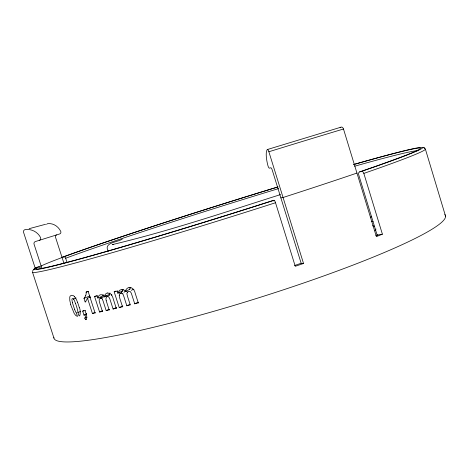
<?xml version="1.0" encoding="UTF-8"?>
<svg xmlns="http://www.w3.org/2000/svg" width="469" height="469" viewBox="0 0 469 469"><rect width="100%" height="100%" fill="white"/><g stroke="black" fill="none" stroke-linecap="round" stroke-linejoin="round"><path stroke-width="0.7" d="M79.331 307.447C81.483 311.75 79.396 322.443 77.655 310.378A21.515 11.156 69.3 0 0 76.939 307.787L75.62 303.59M102.846 294.978L103.139 295.898L97.874 298.067L98.742 295.968A5.962 4.115 65.8 0 1 100.126 294.901A7.023 4.848 65.3 0 1 100.905 294.714L102.207 294.831A4.614 3.219 67 0 1 103.491 295.511L104.481 296.514L109.529 294.391L110.01 292.973M32.42 271.416L33.721 269.159M117.479 290.944L117.186 291.073L117.883 293.231L122.479 291.208L123.183 289.496M117.883 293.231L118.962 291.02A6.074 4.749 64 0 1 120.586 289.848A7.152 5.593 63.5 0 1 121.477 289.619L122.954 289.672A4.696 3.705 65.4 0 1 124.379 290.323L125.463 291.308L129.796 289.35L130.751 287.286M131.549 290.551L132.487 289.455L133.882 289.314M124.039 292.416C124.561 290.78 127.058 290.751 127.527 292.468M111.323 295.2L111.851 294.638M84.461 297.809L83.998 298.313L85.182 301.983L85.897 301.702M83.998 298.313L89.79 295.98M86.478 319.43L85.751 319.729L84.754 318.158L85.387 317.091A2.433 1.372 68.7 0 0 85.434 316.487L85.129 314.898L83.974 315.109L82.679 311.105L83.775 310.666M36.6 268.057L38.071 267.16A2.134 2.099 -3.6 0 1 40.75 268.52M122.86 294.063L123.523 295.523A28.322 21.914 66.4 0 1 123.845 296.461L126.835 305.776L130.271 304.938L127.744 297.053A21.193 17.148 65.4 0 1 127.281 295.388C125.446 292.521 130.001 289.191 131.138 292.885A13.583 10.998 65.7 0 1 131.537 293.893L134.732 303.83L138.548 302.81M134.732 303.83L138.085 302.183M126.835 305.776L130.148 304.205M116.564 308.156L113.099 309.024L109.951 299.257A13.331 9.626 67.2 0 0 109.57 298.261L108.626 296.848L107.266 296.578A2.175 1.501 66.3 0 0 105.548 296.074L100.19 298.29A3.049 2.069 67.7 0 0 99.176 300.5L99.451 302.054A21.287 14.603 67.6 0 0 99.868 303.472L102.412 311.41L102.74 311.264M115.943 291.067L114.172 291.829L119.232 307.6L122.808 306.685M119.232 307.6L122.743 305.987M113.099 309.024L116.459 307.517M102.271 299.075L102.904 300.523A27.735 18.901 67.8 0 1 103.221 301.438L106.17 310.589L109.488 309.78M106.17 310.589L109.048 309.329M95.594 296.144L94.586 296.549L99.569 312.014L102.57 310.736M106.217 300.541C105.162 298.132 106.92 295.558 109.676 295.546M90.288 297.088L87.492 298.202L92.428 313.491L95.424 312.805M92.428 313.491L94.861 312.477M94.586 296.549L97.523 295.81M86.149 313.99L86.366 313.374M84.754 318.158L86.935 317.267M95.928 296.003L96.602 295.734M83.974 315.109L86.519 314.083M82.679 311.105L85.434 310.501M77.831 312.512L80.469 311.475M87.809 291.437L86.056 292.117L88.547 291.483M122.28 239.067C118.088 242.309 102.928 242.373 108.292 251.191M72.361 302.312L71.915 299.732A2.087 1.073 69.3 0 1 72.126 298.87A2.105 1.09 69.2 0 1 73.369 298.923L76.019 297.926M280.485 194.594C224.944 212.217 169.59 230.941 112.882 244.478L113.709 244.384L112.214 244.584M39.261 240.339A2.111 2.081 9.7 0 0 40.486 237.396A14.785 14.592 9.2 0 0 25.262 229.599A2.116 2.087 11.1 0 0 23.55 232.296L35.122 267.881L41.137 265.987A199.167 5.839 -17.4 0 1 62.078 257.534M267.283 149.552A2.673 0.739 73.1 0 1 268.872 151.751L303.525 263.472L301.162 263.267L272.249 170.077A2.644 0.727 72.7 0 0 270.771 167.761L269.452 168.178A2.626 0.715 72.8 0 1 267.875 165.463A18.731 5.194 72.8 0 1 267.283 149.552L340.857 127.222A2.574 1.706 74.3 0 1 343.49 129.01L376.384 236.622A205.27 19.082 -17.4 0 0 382.393 234.178L363.838 173.401A2.544 1.77 71 0 0 361.37 171.425A203.558 5.974 -17.4 0 0 353.62 164.502M61.873 257.393L63.479 256.912A1.917 1.677 68.3 0 1 65.678 258.249L67.014 262.394M45.557 224.288L29.154 228.679M382.393 234.178L377.14 235.092L358.697 174.761A2.538 1.765 71 0 1 359.659 171.883L361.37 171.425M117.186 291.073L114.172 291.829M102.412 311.41L99.569 312.014M280.878 197.883L283.059 197.496A205.879 6.044 -17.4 0 0 356.956 173.061M36.635 268.045A201.377 5.909 -17.4 0 0 273.497 200.357L274.101 200.275A2.667 0.621 72.2 0 1 275.514 202.731L295.259 266.281A205.27 19.082 -17.4 0 0 303.525 263.472M129.174 287.626C132.692 286.934 134.691 290.592 135.271 293.483L138.302 302.933M107.653 293.084C111.124 292.644 112.671 296.472 113.34 299.193L116.259 308.297M423.073 147.325L424.996 148.456L424.609 148.122M423.923 147.565L424.304 147.893M73.369 298.935L73.826 299.486M129.28 288.816L129.796 289.35M74.272 296.396L75.984 298.735L77.684 302.435M109.054 293.852L109.529 294.391M74.618 309.417L72.894 304.217A26.211 13.578 69.3 0 1 72.39 302.312M41.975 268.561L34.049 244.161A2.111 2.081 9 0 1 35.415 241.541L59.745 233.925A1.94 1.735 70.3 0 0 60.683 231.252A13.542 12.047 70 0 0 47.791 223.66A1.94 1.724 71 0 0 46.642 224.411M32.502 272.202L53.947 338.061M89.673 296.091L90.189 297.686M88.201 291.624L95.078 312.952M85.077 310.642L86.003 313.521M64.007 263.514L55.524 237.279A1.94 1.729 69.9 0 1 56.579 234.916M76.312 312.77L77.508 316.469L75.808 315.526L74.249 313.556L71.118 305.847A30.591 15.26 69.4 0 1 70.713 304.633M122.004 289.736L122.479 291.208M121.131 291.226L121.799 293.295M119.507 291.759L120.134 293.717M122.52 306.82L119.929 298.735A21.644 16.878 66.1 0 1 119.525 297.282L119.267 295.687M109.171 309.915L106.686 302.171A20.871 15.02 67.1 0 1 106.223 300.541M100.87 297.264L101.175 298.225M97.189 295.945L97.874 298.067M425.383 149.107L445.55 216.18M70.755 304.633L69.781 300.371L69.74 297.299A5.54 2.843 68.3 0 1 70.256 296.027L71.458 295.306L72.982 295.488A5.599 2.937 68.7 0 1 74.272 296.379M119.267 295.687A3.101 2.398 66.3 0 1 120.521 293.342L120.703 293.272A2.327 1.812 64.6 0 1 122.966 293.94M125.416 291.284A7.094 5.745 62.4 0 1 129.116 287.433M103.162 295.91A6.408 4.444 65.6 0 1 103.415 294.843M100.36 298.243A2.281 1.565 66.2 0 1 102.359 298.964M104.564 297.112A2.996 2.046 67.8 0 1 105.162 296.226M105.179 296.256A3.16 2.181 66.7 0 1 105.543 296.068M104.429 296.484A6.971 5.036 64.5 0 1 107.594 292.902M87.369 298.073A14.774 8.612 73.5 0 1 85.135 301.889M86.179 292.164A8.108 4.989 69.3 0 1 85.593 295.792M85.551 295.746A13.853 8.131 72.1 0 1 84.455 297.803M77.596 302.464A29.699 15.794 69.3 0 1 79.232 307.453M76.248 312.882A6.9 3.559 69.3 0 1 74.688 309.411M73.85 299.462A12.2 6.314 69.3 0 1 75.497 303.601M86.753 317.202A5.769 3.207 70.6 0 1 85.716 319.653M86.085 314.007A8.448 4.807 68.6 0 1 86.824 317.226M444.8 214.562A205.105 22.565 -17.4 0 1 258.495 297.856A205.105 22.565 -17.4 0 1 53.888 337.551M376.003 229.019A135.406 13.695 -17.4 0 1 375.018 230.431M372.503 225.824A135.406 13.695 -17.4 0 1 374.438 226.263M61.896 257.387A203.64 5.98 -17.4 0 1 277.619 187.025M353.732 164.531A201.377 5.909 -17.4 0 1 359.629 171.894M63.503 256.901A201.377 5.909 -17.4 0 1 278.123 186.914M65.678 258.249A199.143 6.326 -17.4 0 1 278.621 188.585M354.611 166.225A199.143 6.326 -17.4 0 1 417.908 150.69M425.266 148.943A205.856 6.548 -17.4 0 1 363.838 173.401M275.514 202.731A205.856 6.548 -17.4 0 1 32.496 272.172M377.14 235.092A198.58 18.426 -17.4 0 1 375.868 235.614M301.162 263.267A198.58 18.426 -17.4 0 1 294.555 265.513M274.089 200.275A203.564 5.974 -17.4 0 1 36.084 267.787A2.134 2.099 -3.6 0 0 34.577 269.458M273.269 200.99A2.656 0.616 72.2 0 1 273.48 200.363M371.677 221.667A189.57 20.589 -17.4 0 1 373.113 221.38M377.387 234.781A135.365 14.533 -17.4 0 1 376.654 235.79M370.287 217.135A189.628 19.399 -17.4 0 1 371.729 216.842M35.122 267.881A205.879 6.044 -17.4 0 1 35.925 267.494M268.872 151.751A206.301 3.025 -17.4 0 1 343.49 129.01M340.125 127.756A18.015 11.995 73.3 0 1 340.857 127.222"/></g></svg>
